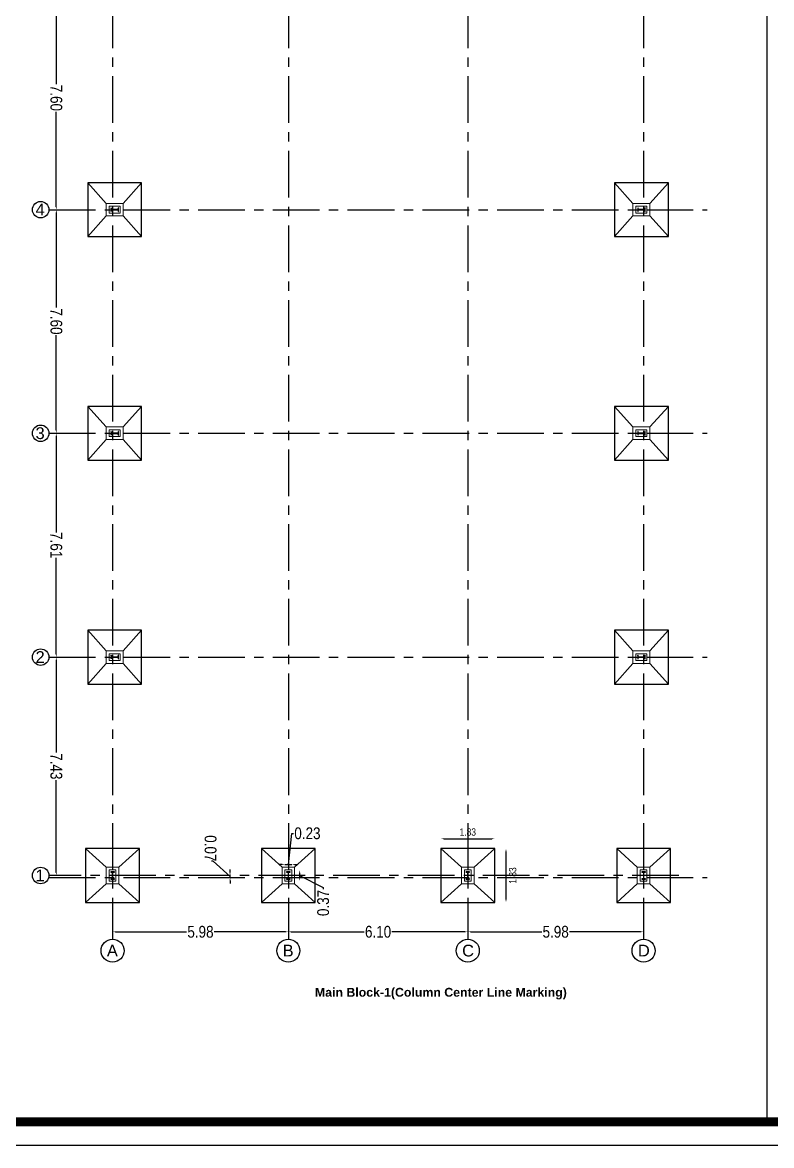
# Model space of a CAD drawing. Header units: metres. Extents: x -941 to 1333, y -28 to 1490.
# Drawn here: x 878.73 to 904.2, y 342.88 to 381.07 of the extents above; entities that cross this region are included whole.
import ezdxf

# ---------------------------------------------------------------- set-up
doc = ezdxf.new("R2010")
doc.units = ezdxf.units.M
doc.linetypes.add('CENTER', pattern=[50.8, 31.75, -6.35, 6.35, -6.35])
doc.layers.add('0 @ 1', color=7, linetype='Continuous')
doc.layers.add('window', color=3, linetype='Continuous')
doc.styles.add('Annotative', font='arial.ttf')
doc.styles.add('DIM', font='swissc.ttf')
doc.styles.add('PDF Arial Bold', font='arialbd.ttf')
doc.styles.add('style2A', font='swissc.ttf')
doc.dimstyles.new('Din', dxfattribs={"dimscale": 0, "dimtxt": 0.9, "dimasz": 0.1, "dimexe": 0.15, "dimexo": 0.15, "dimgap": 0.03, "dimtad": 0, "dimzin": 0, "dimdsep": 46, "dimtxsty": 'DIM', "dimblk": 'ARCHTICK', "dimcen": 0.09, "dimdle": 0.15, "dimse1": 1, "dimse2": 1, "dimclrd": 256, "dimclre": 256, "dimclrt": 7, "dimadec": 0, "dimazin": 3, "dimtfac": 1, "dimtofl": 0, "dimtmove": 1, "dimatfit": 3, "dimfxl": 0, "dimtolj": 1, "dimtzin": 0, "dimarcsym": 0})
doc.dimstyles.new('ISO-25', dxfattribs={"dimtxt": 0.5, "dimasz": 0.1, "dimexe": 1.25, "dimexo": 0.625, "dimgap": 0.1, "dimtad": 1, "dimdsep": 46, "dimtxsty": 'style2A', "dimcen": 0.1, "dimse1": 1, "dimse2": 1, "dimadec": 0, "dimazin": 0, "dimtfac": 1, "dimtmove": 1, "dimatfit": 3, "dimfxl": 0, "dimarcsym": 0})

# ---------------------------------------------------------------- blocks, each defined once
blk = doc.blocks.new('*D744')
at = {"lineweight": -2, "ltscale": 0.05}
for p, q in [((881.894, 350.145), (884.312, 350.145)), ((887.672, 350.145), (885.253, 350.145))]:
    blk.add_line(p, q, dxfattribs=at)
at = {"ltscale": 0.05}
for points in [[(881.894, 350.162), (881.894, 350.129), (881.794, 350.145)], [(887.672, 350.162), (887.672, 350.129), (887.772, 350.145)]]:
    blk.add_solid(points, dxfattribs=at)
at = {"layer": 'Defpoints', "color": 0, "ltscale": 0.05}
for p in [(881.794, 351.145), (887.772, 351.145), (887.772, 350.145)]:
    blk.add_point(p, dxfattribs=at)
at = {"color": 7, "ltscale": 0.05, "insert": (884.783, 350.145), "char_height": 0.4, "attachment_point": 5, "style": 'DIM'}
blk.add_mtext('\\A1;5.98', dxfattribs=at)
blk = doc.blocks.new('*D745')
at = {"lineweight": -2}
for p, q in [((887.872, 350.145), (890.354, 350.145)), ((893.774, 350.145), (891.292, 350.145))]:
    blk.add_line(p, q, dxfattribs=at)
for points in [[(887.872, 350.162), (887.872, 350.129), (887.772, 350.145)], [(893.774, 350.162), (893.774, 350.129), (893.874, 350.145)]]:
    blk.add_solid(points)
at = {"layer": 'Defpoints', "color": 0}
for p in [(887.772, 351.145), (893.874, 350.145), (893.874, 350.145)]:
    blk.add_point(p, dxfattribs=at)
at = {"color": 7, "insert": (890.823, 350.145), "char_height": 0.4, "attachment_point": 5, "style": 'DIM'}
blk.add_mtext('\\A1;6.10', dxfattribs=at)
blk = doc.blocks.new('*D746')
at = {"lineweight": -2}
for p, q in [((893.974, 350.145), (896.393, 350.145)), ((899.752, 350.145), (897.333, 350.145))]:
    blk.add_line(p, q, dxfattribs=at)
for points in [[(893.974, 350.162), (893.974, 350.129), (893.874, 350.145)], [(899.752, 350.162), (899.752, 350.129), (899.852, 350.145)]]:
    blk.add_solid(points)
at = {"layer": 'Defpoints', "color": 0}
for p in [(893.874, 350.145), (899.852, 350.145), (899.852, 350.145)]:
    blk.add_point(p, dxfattribs=at)
at = {"color": 7, "insert": (896.863, 350.145), "char_height": 0.4, "attachment_point": 5, "style": 'DIM'}
blk.add_mtext('\\A1;5.98', dxfattribs=at)
blk = doc.blocks.new('*D715')
at = {"lineweight": -2, "ltscale": 0.05}
for p, q in [((879.879, 359.386), (879.879, 356.242)), ((879.879, 352.16), (879.879, 355.304))]:
    blk.add_line(p, q, dxfattribs=at)
at = {"ltscale": 0.05}
for points in [[(879.862, 359.386), (879.896, 359.386), (879.879, 359.486)], [(879.862, 352.16), (879.896, 352.16), (879.879, 352.06)]]:
    blk.add_solid(points, dxfattribs=at)
at = {"layer": 'Defpoints', "color": 0, "ltscale": 0.05}
for p in [(879.879, 359.486), (880.879, 359.486), (880.879, 352.06)]:
    blk.add_point(p, dxfattribs=at)
at = {"color": 7, "ltscale": 0.05, "insert": (879.879, 355.773), "char_height": 0.4, "attachment_point": 5, "rotation": 270, "style": 'DIM'}
blk.add_mtext('\\A1;7.43', dxfattribs=at)
blk = doc.blocks.new('*D747')
at = {"lineweight": -2, "ltscale": 0.05}
for p, q in [((879.879, 366.998), (879.879, 363.725)), ((879.879, 359.586), (879.879, 362.858))]:
    blk.add_line(p, q, dxfattribs=at)
at = {"ltscale": 0.05}
for points in [[(879.862, 366.998), (879.896, 366.998), (879.879, 367.098)], [(879.862, 359.586), (879.896, 359.586), (879.879, 359.486)]]:
    blk.add_solid(points, dxfattribs=at)
at = {"layer": 'Defpoints', "color": 0, "ltscale": 0.05}
for p in [(879.879, 367.098), (880.879, 367.098), (880.879, 359.486)]:
    blk.add_point(p, dxfattribs=at)
at = {"color": 7, "ltscale": 0.05, "insert": (879.879, 363.292), "char_height": 0.4, "attachment_point": 5, "rotation": 270, "style": 'DIM'}
blk.add_mtext('\\A1;7.61', dxfattribs=at)
blk = doc.blocks.new('*D716')
at = {"lineweight": -2, "ltscale": 0.05}
for p, q in [((879.879, 374.6), (879.879, 371.369)), ((879.879, 367.198), (879.879, 370.429))]:
    blk.add_line(p, q, dxfattribs=at)
at = {"ltscale": 0.05}
for points in [[(879.862, 374.6), (879.896, 374.6), (879.879, 374.7)], [(879.862, 367.198), (879.896, 367.198), (879.879, 367.098)]]:
    blk.add_solid(points, dxfattribs=at)
at = {"layer": 'Defpoints', "color": 0, "ltscale": 0.05}
for p in [(879.879, 374.7), (880.879, 374.7), (880.879, 367.098)]:
    blk.add_point(p, dxfattribs=at)
at = {"color": 7, "ltscale": 0.05, "insert": (879.879, 370.899), "char_height": 0.4, "attachment_point": 5, "rotation": 270, "style": 'DIM'}
blk.add_mtext('\\A1;7.60', dxfattribs=at)
blk = doc.blocks.new('*D717')
at = {"lineweight": -2, "ltscale": 0.05}
for p, q in [((879.879, 382.202), (879.879, 378.971)), ((879.879, 374.8), (879.879, 378.032))]:
    blk.add_line(p, q, dxfattribs=at)
at = {"ltscale": 0.05}
for points in [[(879.862, 382.202), (879.896, 382.202), (879.879, 382.302)], [(879.862, 374.8), (879.896, 374.8), (879.879, 374.7)]]:
    blk.add_solid(points, dxfattribs=at)
at = {"layer": 'Defpoints', "color": 0, "ltscale": 0.05}
for p in [(879.879, 382.302), (880.879, 382.302), (880.879, 374.7)]:
    blk.add_point(p, dxfattribs=at)
at = {"color": 7, "ltscale": 0.05, "insert": (879.879, 378.501), "char_height": 0.4, "attachment_point": 5, "rotation": 270, "style": 'DIM'}
blk.add_mtext('\\A1;7.60', dxfattribs=at)
blk = doc.blocks.new('*D748')
at = {"lineweight": -2, "ltscale": 0.05}
for p, q in [((885.213, 352.545), (885.153, 352.545)), ((885.789, 352.024), (885.213, 352.545)), ((885.789, 352.16), (885.789, 352.26)), ((885.789, 351.988), (885.789, 352.06)), ((885.789, 351.888), (885.789, 351.788))]:
    blk.add_line(p, q, dxfattribs=at)
at = {"ltscale": 0.05}
for points in [[(885.772, 352.16), (885.805, 352.16), (885.789, 352.06)], [(885.772, 351.888), (885.805, 351.888), (885.789, 351.988)]]:
    blk.add_solid(points, dxfattribs=at)
at = {"layer": 'Defpoints', "color": 0, "ltscale": 0.05}
for p in [(885.789, 352.06), (886.857, 352.06), (886.857, 351.988)]:
    blk.add_point(p, dxfattribs=at)
at = {"color": 7, "ltscale": 0.05, "insert": (885.123, 352.985), "char_height": 0.4, "attachment_point": 5, "rotation": 270, "style": 'DIM'}
blk.add_mtext('\\A1;0.07', dxfattribs=at)
blk = doc.blocks.new('*D749')
at = {"lineweight": -2, "ltscale": 0.05}
for p, q in [((887.772, 352.438), (887.892, 353.494)), ((887.892, 353.494), (887.952, 353.494)), ((887.557, 352.438), (887.457, 352.438)), ((887.657, 352.438), (887.886, 352.438)), ((887.986, 352.438), (888.086, 352.438))]:
    blk.add_line(p, q, dxfattribs=at)
at = {"ltscale": 0.05}
for points in [[(887.557, 352.455), (887.557, 352.422), (887.657, 352.438)], [(887.986, 352.455), (887.986, 352.422), (887.886, 352.438)]]:
    blk.add_solid(points, dxfattribs=at)
at = {"layer": 'Defpoints', "color": 0, "ltscale": 0.05}
for p in [(887.657, 352.248), (887.886, 352.438), (887.886, 352.248)]:
    blk.add_point(p, dxfattribs=at)
at = {"color": 7, "ltscale": 0.05, "insert": (888.42, 353.494), "char_height": 0.4, "attachment_point": 5, "style": 'DIM'}
blk.add_mtext('\\A1;0.23', dxfattribs=at)
blk = doc.blocks.new('*D750')
at = {"lineweight": -2, "ltscale": 0.05}
for p, q in [((888.147, 352.148), (888.147, 351.973)), ((888.147, 352.06), (888.957, 351.657)), ((888.957, 351.657), (888.957, 351.597))]:
    blk.add_line(p, q, dxfattribs=at)
at = {"ltscale": 0.05}
for points in [[(888.131, 352.148), (888.164, 352.148), (888.147, 352.248)], [(888.131, 351.973), (888.164, 351.973), (888.147, 351.873)]]:
    blk.add_solid(points, dxfattribs=at)
at = {"layer": 'Defpoints', "color": 0, "ltscale": 0.05}
for p in [(887.886, 352.248), (887.886, 351.873), (888.147, 351.873)]:
    blk.add_point(p, dxfattribs=at)
at = {"color": 7, "ltscale": 0.05, "insert": (888.957, 351.127), "char_height": 0.4, "attachment_point": 5, "rotation": 90, "style": 'DIM'}
blk.add_mtext('\\A1;0.37', dxfattribs=at)
blk = doc.blocks.new('*D751')
at = {"color": 0, "lineweight": -2, "ltscale": 0.05}
blk.add_line((893.059, 353.309), (894.689, 353.309), dxfattribs=at)
at = {"color": 0, "ltscale": 0.05}
for points in [[(893.059, 353.326), (893.059, 353.293), (892.959, 353.309)], [(894.689, 353.326), (894.689, 353.293), (894.789, 353.309)]]:
    blk.add_solid(points, dxfattribs=at)
at = {"layer": 'Defpoints', "color": 0, "ltscale": 0.05}
for p in [(894.789, 353.309), (892.959, 352.975), (894.789, 352.975)]:
    blk.add_point(p, dxfattribs=at)
at = {"color": 0, "ltscale": 0.05, "insert": (893.874, 353.538), "char_height": 0.25, "attachment_point": 5, "style": 'style2A'}
blk.add_mtext('1.83', dxfattribs=at)
blk = doc.blocks.new('*D752')
at = {"color": 0, "lineweight": -2, "ltscale": 0.05}
blk.add_line((895.173, 352.875), (895.173, 351.245), dxfattribs=at)
at = {"color": 0, "ltscale": 0.05}
for points in [[(895.157, 352.875), (895.19, 352.875), (895.173, 352.975)], [(895.157, 351.245), (895.19, 351.245), (895.173, 351.145)]]:
    blk.add_solid(points, dxfattribs=at)
at = {"layer": 'Defpoints', "color": 0, "ltscale": 0.05}
for p in [(894.789, 352.975), (894.789, 351.145), (895.173, 351.145)]:
    blk.add_point(p, dxfattribs=at)
at = {"color": 0, "ltscale": 0.05, "insert": (895.402, 352.06), "char_height": 0.25, "attachment_point": 5, "rotation": 90, "style": 'style2A'}
blk.add_mtext('1.83', dxfattribs=at)

msp = doc.modelspace()

# ---------------------------------------------------------------- linework, layer by layer
at = {"linetype": 'Continuous', "ltscale": 0.01}
for p, q in [((881.5793, 374.91464), (880.95176, 375.61508)), ((882.15422, 374.91464), (882.78176, 375.61508)), ((899.49173, 374.91464), (898.86418, 375.61508)), ((900.06664, 374.91464), (900.69418, 375.61508)), ((881.5793, 374.48553), (880.95176, 373.78508)), ((882.15422, 374.48553), (882.78176, 373.78508)), ((899.49173, 374.48553), (898.86418, 373.78508)), ((900.06664, 374.48553), (900.69418, 373.78508)), ((881.5793, 367.31228), (880.95176, 368.01272)), ((882.15422, 367.31228), (882.78176, 368.01272)), ((899.49173, 367.31228), (898.86418, 368.01272)), ((900.06664, 367.31228), (900.69418, 368.01272)), ((881.5793, 366.88316), (880.95176, 366.18272)), ((882.15422, 366.88316), (882.78176, 366.18272)), ((899.49173, 366.88316), (898.86418, 366.18272)), ((900.06664, 366.88316), (900.69418, 366.18272)), ((881.5793, 359.70032), (880.95176, 360.40077)), ((882.15422, 359.70032), (882.78176, 360.40077)), ((899.49173, 359.70032), (898.86418, 360.40077)), ((900.06664, 359.70032), (900.69418, 360.40077)), ((881.5793, 359.27121), (880.95176, 358.57077)), ((882.15422, 359.27121), (882.78176, 358.57077)), ((899.49173, 359.27121), (898.86418, 358.57077)), ((900.06664, 359.27121), (900.69418, 358.57077)), ((881.5793, 352.3479), (880.87886, 352.97544)), ((882.00842, 352.3479), (882.70886, 352.97544)), ((887.55705, 352.3479), (886.85661, 352.97544)), ((887.98617, 352.3479), (888.68661, 352.97544)), ((893.65978, 352.3479), (892.95933, 352.97544)), ((894.08889, 352.3479), (894.78933, 352.97544)), ((899.63753, 352.3479), (898.93708, 352.97544)), ((900.06664, 352.3479), (900.76708, 352.97544)), ((881.5793, 351.77299), (880.87886, 351.14544)), ((882.00842, 351.77299), (882.70886, 351.14544)), ((887.55705, 351.77299), (886.85661, 351.14544)), ((887.98617, 351.77299), (888.68661, 351.14544)), ((893.65978, 351.77299), (892.95933, 351.14544)), ((894.08889, 351.77299), (894.78933, 351.14544)), ((899.63753, 351.77299), (898.93708, 351.14544)), ((900.06664, 351.77299), (900.76708, 351.14544))]:
    msp.add_line(p, q, dxfattribs=at)
msp.add_lwpolyline([(825.18616, 426.76802), (943.78891, 426.76789), (943.78891, 342.87839), (825.18616, 342.87851)], close=True)
at = {"const_width": 0.3036}
msp.add_lwpolyline([(825.99074, 343.6831), (942.98433, 343.68297), (942.98433, 425.96331), (825.99074, 425.96343)], close=True, dxfattribs=at)
msp.add_lwpolyline([(904.04258, 425.96331), (904.04258, 343.68297)])
at = {"linetype": 'CENTER', "ltscale": 0.05}
for points in [[(881.79386, 414.80484), (881.79386, 349.89544)], [(887.77161, 414.80484), (887.77161, 349.89544)], [(893.87433, 414.80484), (893.87433, 349.89544)], [(899.85208, 414.80484), (899.85208, 349.89544)], [(879.62886, 374.70008), (902.01208, 374.70008)], [(879.62886, 367.09772), (902.01208, 367.09772)], [(879.62886, 359.48577), (902.01208, 359.48577)], [(901.0475, 352.06044), (879.62886, 352.06044)], [(879.62886, 351.98799), (902.01708, 351.98799)]]:
    msp.add_lwpolyline(points, dxfattribs=at)
at = {"ltscale": 0.05}
for points in [[(880.95176, 375.61508), (880.95176, 373.78508), (882.78176, 373.78508), (882.78176, 375.61508)], [(898.86418, 375.61508), (898.86418, 373.78508), (900.69418, 373.78508), (900.69418, 375.61508)], [(880.95176, 368.01272), (880.95176, 366.18272), (882.78176, 366.18272), (882.78176, 368.01272)], [(898.86418, 368.01272), (898.86418, 366.18272), (900.69418, 366.18272), (900.69418, 368.01272)], [(880.95176, 360.40077), (880.95176, 358.57077), (882.78176, 358.57077), (882.78176, 360.40077)], [(898.86418, 360.40077), (898.86418, 358.57077), (900.69418, 358.57077), (900.69418, 360.40077)], [(882.70886, 352.97544), (880.87886, 352.97544), (880.87886, 351.14544), (882.70886, 351.14544)], [(888.68661, 352.97544), (886.85661, 352.97544), (886.85661, 351.14544), (888.68661, 351.14544)], [(894.78933, 352.97544), (892.95933, 352.97544), (892.95933, 351.14544), (894.78933, 351.14544)], [(900.76708, 352.97544), (898.93708, 352.97544), (898.93708, 351.14544), (900.76708, 351.14544)]]:
    msp.add_lwpolyline(points, close=True, dxfattribs=at)
at = {"lineweight": 18}
for points in [[(881.5793, 374.48553), (882.15422, 374.48553), (882.15422, 374.91464), (881.5793, 374.91464)], [(881.6793, 374.58553), (882.05422, 374.58553), (882.05422, 374.81464), (881.6793, 374.81464)], [(899.49173, 374.48553), (900.06664, 374.48553), (900.06664, 374.91464), (899.49173, 374.91464)], [(899.59173, 374.58553), (899.96664, 374.58553), (899.96664, 374.81464), (899.59173, 374.81464)], [(881.5793, 366.88316), (882.15422, 366.88316), (882.15422, 367.31228), (881.5793, 367.31228)], [(881.6793, 366.98316), (882.05422, 366.98316), (882.05422, 367.21228), (881.6793, 367.21228)], [(899.49173, 366.88316), (900.06664, 366.88316), (900.06664, 367.31228), (899.49173, 367.31228)], [(899.59173, 366.98316), (899.96664, 366.98316), (899.96664, 367.21228), (899.59173, 367.21228)], [(881.5793, 359.27121), (882.15422, 359.27121), (882.15422, 359.70032), (881.5793, 359.70032)], [(881.6793, 359.37121), (882.05422, 359.37121), (882.05422, 359.60032), (881.6793, 359.60032)], [(899.49173, 359.27121), (900.06664, 359.27121), (900.06664, 359.70032), (899.49173, 359.70032)], [(899.59173, 359.37121), (899.96664, 359.37121), (899.96664, 359.60032), (899.59173, 359.60032)], [(881.5793, 352.3479), (881.5793, 351.77299), (882.00842, 351.77299), (882.00842, 352.3479)], [(881.90842, 351.87299), (881.90842, 352.2479), (881.6793, 352.2479), (881.6793, 351.87299)], [(887.55705, 352.3479), (887.55705, 351.77299), (887.98617, 351.77299), (887.98617, 352.3479)], [(887.88617, 351.87299), (887.88617, 352.2479), (887.65705, 352.2479), (887.65705, 351.87299)], [(893.65978, 352.3479), (893.65978, 351.77299), (894.08889, 351.77299), (894.08889, 352.3479)], [(893.98889, 351.87299), (893.98889, 352.2479), (893.75978, 352.2479), (893.75978, 351.87299)], [(899.63753, 352.3479), (899.63753, 351.77299), (900.06664, 351.77299), (900.06664, 352.3479)], [(899.96664, 351.87299), (899.96664, 352.2479), (899.73753, 352.2479), (899.73753, 351.87299)]]:
    msp.add_lwpolyline(points, close=True, dxfattribs=at)
for points in [[(881.74176, 374.76258), (881.74176, 374.63758), (881.74452, 374.63758, 0.41421356), (881.75102, 374.64408), (881.75658, 374.68363, -0.41421356), (881.76958, 374.69663), (881.96394, 374.69663, -0.41421356), (881.97694, 374.68363), (881.9825, 374.64408, 0.41421356), (881.989, 374.63758), (881.99176, 374.63758), (881.99176, 374.76258), (881.989, 374.76258, 0.41421356), (881.9825, 374.75608), (881.97694, 374.71653, -0.41421356), (881.96394, 374.70353), (881.76958, 374.70353, -0.41421356), (881.75658, 374.71653), (881.75102, 374.75608, 0.41421356), (881.74452, 374.76258)], [(899.65418, 374.76258), (899.65418, 374.63758), (899.65695, 374.63758, 0.41421356), (899.66345, 374.64408), (899.66901, 374.68363, -0.41421356), (899.68201, 374.69663), (899.87636, 374.69663, -0.41421356), (899.88936, 374.68363), (899.89492, 374.64408, 0.41421356), (899.90142, 374.63758), (899.90418, 374.63758), (899.90418, 374.76258), (899.90142, 374.76258, 0.41421356), (899.89492, 374.75608), (899.88936, 374.71653, -0.41421356), (899.87636, 374.70353), (899.68201, 374.70353, -0.41421356), (899.66901, 374.71653), (899.66345, 374.75608, 0.41421356), (899.65695, 374.76258)], [(881.74176, 367.16022), (881.74176, 367.03522), (881.74452, 367.03522, 0.41421356), (881.75102, 367.04172), (881.75658, 367.08127, -0.41421356), (881.76958, 367.09427), (881.96394, 367.09427, -0.41421356), (881.97694, 367.08127), (881.9825, 367.04172, 0.41421356), (881.989, 367.03522), (881.99176, 367.03522), (881.99176, 367.16022), (881.989, 367.16022, 0.41421356), (881.9825, 367.15372), (881.97694, 367.11417, -0.41421356), (881.96394, 367.10117), (881.76958, 367.10117, -0.41421356), (881.75658, 367.11417), (881.75102, 367.15372, 0.41421356), (881.74452, 367.16022)], [(899.65418, 367.16022), (899.65418, 367.03522), (899.65695, 367.03522, 0.41421356), (899.66345, 367.04172), (899.66901, 367.08127, -0.41421356), (899.68201, 367.09427), (899.87636, 367.09427, -0.41421356), (899.88936, 367.08127), (899.89492, 367.04172, 0.41421356), (899.90142, 367.03522), (899.90418, 367.03522), (899.90418, 367.16022), (899.90142, 367.16022, 0.41421356), (899.89492, 367.15372), (899.88936, 367.11417, -0.41421356), (899.87636, 367.10117), (899.68201, 367.10117, -0.41421356), (899.66901, 367.11417), (899.66345, 367.15372, 0.41421356), (899.65695, 367.16022)], [(881.74176, 359.54827), (881.74176, 359.42327), (881.74452, 359.42327, 0.41421356), (881.75102, 359.42977), (881.75658, 359.46932, -0.41421356), (881.76958, 359.48232), (881.96394, 359.48232, -0.41421356), (881.97694, 359.46932), (881.9825, 359.42977, 0.41421356), (881.989, 359.42327), (881.99176, 359.42327), (881.99176, 359.54827), (881.989, 359.54827, 0.41421356), (881.9825, 359.54177), (881.97694, 359.50222, -0.41421356), (881.96394, 359.48922), (881.76958, 359.48922, -0.41421356), (881.75658, 359.50222), (881.75102, 359.54177, 0.41421356), (881.74452, 359.54827)], [(899.65418, 359.54827), (899.65418, 359.42327), (899.65695, 359.42327, 0.41421356), (899.66345, 359.42977), (899.66901, 359.46932, -0.41421356), (899.68201, 359.48232), (899.87636, 359.48232, -0.41421356), (899.88936, 359.46932), (899.89492, 359.42977, 0.41421356), (899.90142, 359.42327), (899.90418, 359.42327), (899.90418, 359.54827), (899.90142, 359.54827, 0.41421356), (899.89492, 359.54177), (899.88936, 359.50222, -0.41421356), (899.87636, 359.48922), (899.68201, 359.48922, -0.41421356), (899.66901, 359.50222), (899.66345, 359.54177, 0.41421356), (899.65695, 359.54827)], [(881.73136, 351.93544), (881.85636, 351.93544), (881.85636, 351.93821, 0.41421356), (881.84986, 351.94471), (881.81031, 351.95026, -0.41421356), (881.79731, 351.96326), (881.79731, 352.15762, -0.41421356), (881.81031, 352.17062), (881.84986, 352.17618, 0.41421356), (881.85636, 352.18268), (881.85636, 352.18544), (881.73136, 352.18544), (881.73136, 352.18268, 0.41421356), (881.73786, 352.17618), (881.77741, 352.17062, -0.41421356), (881.79041, 352.15762), (881.79041, 351.96326, -0.41421356), (881.77741, 351.95026), (881.73786, 351.94471, 0.41421356), (881.73136, 351.93821)], [(887.70911, 351.93544), (887.83411, 351.93544), (887.83411, 351.93821, 0.41421356), (887.82761, 351.94471), (887.78806, 351.95026, -0.41421356), (887.77506, 351.96326), (887.77506, 352.15762, -0.41421356), (887.78806, 352.17062), (887.82761, 352.17618, 0.41421356), (887.83411, 352.18268), (887.83411, 352.18544), (887.70911, 352.18544), (887.70911, 352.18268, 0.41421356), (887.71561, 352.17618), (887.75516, 352.17062, -0.41421356), (887.76816, 352.15762), (887.76816, 351.96326, -0.41421356), (887.75516, 351.95026), (887.71561, 351.94471, 0.41421356), (887.70911, 351.93821)], [(893.81183, 351.93544), (893.93683, 351.93544), (893.93683, 351.93821, 0.41421356), (893.93033, 351.94471), (893.89078, 351.95026, -0.41421356), (893.87778, 351.96326), (893.87778, 352.15762, -0.41421356), (893.89078, 352.17062), (893.93033, 352.17618, 0.41421356), (893.93683, 352.18268), (893.93683, 352.18544), (893.81183, 352.18544), (893.81183, 352.18268, 0.41421356), (893.81833, 352.17618), (893.85788, 352.17062, -0.41421356), (893.87088, 352.15762), (893.87088, 351.96326, -0.41421356), (893.85788, 351.95026), (893.81833, 351.94471, 0.41421356), (893.81183, 351.93821)], [(899.78958, 351.93544), (899.91458, 351.93544), (899.91458, 351.93821, 0.41421356), (899.90808, 351.94471), (899.86853, 351.95026, -0.41421356), (899.85553, 351.96326), (899.85553, 352.15762, -0.41421356), (899.86853, 352.17062), (899.90808, 352.17618, 0.41421356), (899.91458, 352.18268), (899.91458, 352.18544), (899.78958, 352.18544), (899.78958, 352.18268, 0.41421356), (899.79608, 352.17618), (899.83563, 352.17062, -0.41421356), (899.84863, 352.15762), (899.84863, 351.96326, -0.41421356), (899.83563, 351.95026), (899.79608, 351.94471, 0.41421356), (899.78958, 351.93821)]]:
    msp.add_lwpolyline(points, format="xyb", close=True)
at = {"ltscale": 0.05}
for centre, radius in [((879.34775, 374.70008), 0.28111), ((879.34775, 367.09772), 0.28111), ((879.34775, 359.48577), 0.28111), ((879.34775, 352.06044), 0.28111), ((881.79386, 349.50432), 0.39112), ((887.77161, 349.50432), 0.39112), ((893.87433, 349.50432), 0.39112), ((899.85208, 349.50432), 0.39112)]:
    msp.add_circle(centre, radius, dxfattribs=at)
at = {"layer": 'window'}
msp.add_lwpolyline([(825.18616, 342.87839), (825.18616, 426.76814), (943.78891, 426.76814), (943.78891, 342.87839)], close=True, dxfattribs=at)

# ---------------------------------------------------------------- texts
at = {"insert": (888.67441, 347.84757), "char_height": 0.3, "attachment_point": 7, "style": 'PDF Arial Bold'}
msp.add_mtext('Main Block-1(Column Center Line Marking)', dxfattribs=at)
at = {"layer": '0 @ 1', "ltscale": 0.05, "style": 'Annotative'}
for s, p in [('4', (879.17456, 374.50288)), ('3', (879.17456, 366.90051)), ('2', (879.17456, 359.28856)), ('1', (879.17456, 351.86323)), ('A', (881.60073, 349.30736)), ('B', (887.57848, 349.30736)), ('C', (893.6812, 349.30736)), ('D', (899.65895, 349.30736))]:
    msp.add_text(s, height=0.4, dxfattribs=at).set_placement(p)

# ---------------------------------------------------------------- dimensions: what is measured, and where the dimension line sits
at = {"ltscale": 0.05}
for base, p1, p2, picture, middle in [((879.87886, 382.30245), (880.87886, 374.70008), (880.87886, 382.30245), '*D717', (879.87886, 378.50127)), ((879.87886, 374.70008), (880.87886, 367.09772), (880.87886, 374.70008), '*D716', (879.87886, 370.8989)), ((879.87886, 367.09772), (880.87886, 359.48577), (880.87886, 367.09772), '*D747', (879.87886, 363.29174))]:
    dim = msp.add_linear_dim(base=base, p1=p1, p2=p2, angle=270, dimstyle='Din', override={"dimscale": 1, "dimtxt": 0.4, "dimpost": '\\X', "dimsah": 1}, dxfattribs=at)
    dim.commit()
    dim.dimension.update_dxf_attribs({"geometry": picture, "text_midpoint": middle, "text_rotation": 270})
dim = msp.add_aligned_dim(p1=(880.87886, 352.06044), p2=(880.87886, 359.48577), distance=1, dimstyle='Din', override={"dimscale": 1, "dimtxt": 0.4, "dimpost": '\\X', "dimsah": 1}, dxfattribs=at)
dim.commit()
dim.dimension.update_dxf_attribs({"geometry": '*D715', "text_midpoint": (879.87886, 355.7731), "text_rotation": 270})
for base, p1, p2, angle, picture, middle in [((887.88617, 352.43832), (887.65705, 352.2479), (887.88617, 352.2479), 0, '*D749', (887.98179, 353.49399)), ((888.1472, 351.87299), (887.88617, 352.2479), (887.88617, 351.87299), 270, '*D750', (888.9574, 351.56671))]:
    dim = msp.add_linear_dim(base=base, p1=p1, p2=p2, angle=angle, dimstyle='Din', override={"dimscale": 1, "dimtxt": 0.4, "dimpost": '\\X', "dimsah": 1}, dxfattribs=at)
    dim.commit()
    dim.dimension.update_dxf_attribs({"geometry": picture, "text_midpoint": middle, "dimtype": 161})
for p1, p2, distance, dimstyle, override, picture, middle in [((892.95933, 352.97544), (894.78933, 352.97544), 0.33402, 'ISO-25', {"dimtxt": 0.25, "dimtad": 2}, '*D751', (893.87433, 353.53779)), ((894.78933, 352.97544), (894.78933, 351.14544), 0.38409, 'ISO-25', {"dimtxt": 0.25, "dimtad": 2}, '*D752', (895.40175, 352.06044)), ((881.79386, 351.14544), (887.77161, 351.14544), -1, 'Din', {"dimscale": 1, "dimtxt": 0.4, "dimpost": '\\X', "dimsah": 1}, '*D744', (884.78274, 350.14544))]:
    dim = msp.add_aligned_dim(p1=p1, p2=p2, distance=distance, dimstyle=dimstyle, override=override, dxfattribs=at)
    dim.commit()
    dim.dimension.update_dxf_attribs({"geometry": picture, "text_midpoint": middle})
dim = msp.add_linear_dim(base=(885.78857, 352.06044), p1=(886.85661, 351.98799), p2=(886.85661, 352.06044), angle=90, dimstyle='Din', override={"dimscale": 1, "dimtxt": 0.4, "dimpost": '\\X', "dimsah": 1}, dxfattribs=at)
dim.commit()
dim.dimension.update_dxf_attribs({"geometry": '*D748', "text_midpoint": (885.12344, 352.5452), "dimtype": 161, "text_rotation": 270})
at = {"color": 6}
for base, p1, p2, picture, middle in [((893.87433, 350.14544), (887.77161, 351.14544), (893.87433, 350.14544), '*D745', (890.82297, 350.14544)), ((899.85208, 350.14544), (893.87433, 350.14544), (899.85208, 350.14544), '*D746', (896.86321, 350.14544))]:
    dim = msp.add_linear_dim(base=base, p1=p1, p2=p2, angle=180, dimstyle='Din', override={"dimscale": 1, "dimtxt": 0.4, "dimpost": '\\X', "dimsah": 1}, dxfattribs=at)
    dim.commit()
    dim.dimension.update_dxf_attribs({"geometry": picture, "text_midpoint": middle})

doc.saveas('drawing.dxf')
